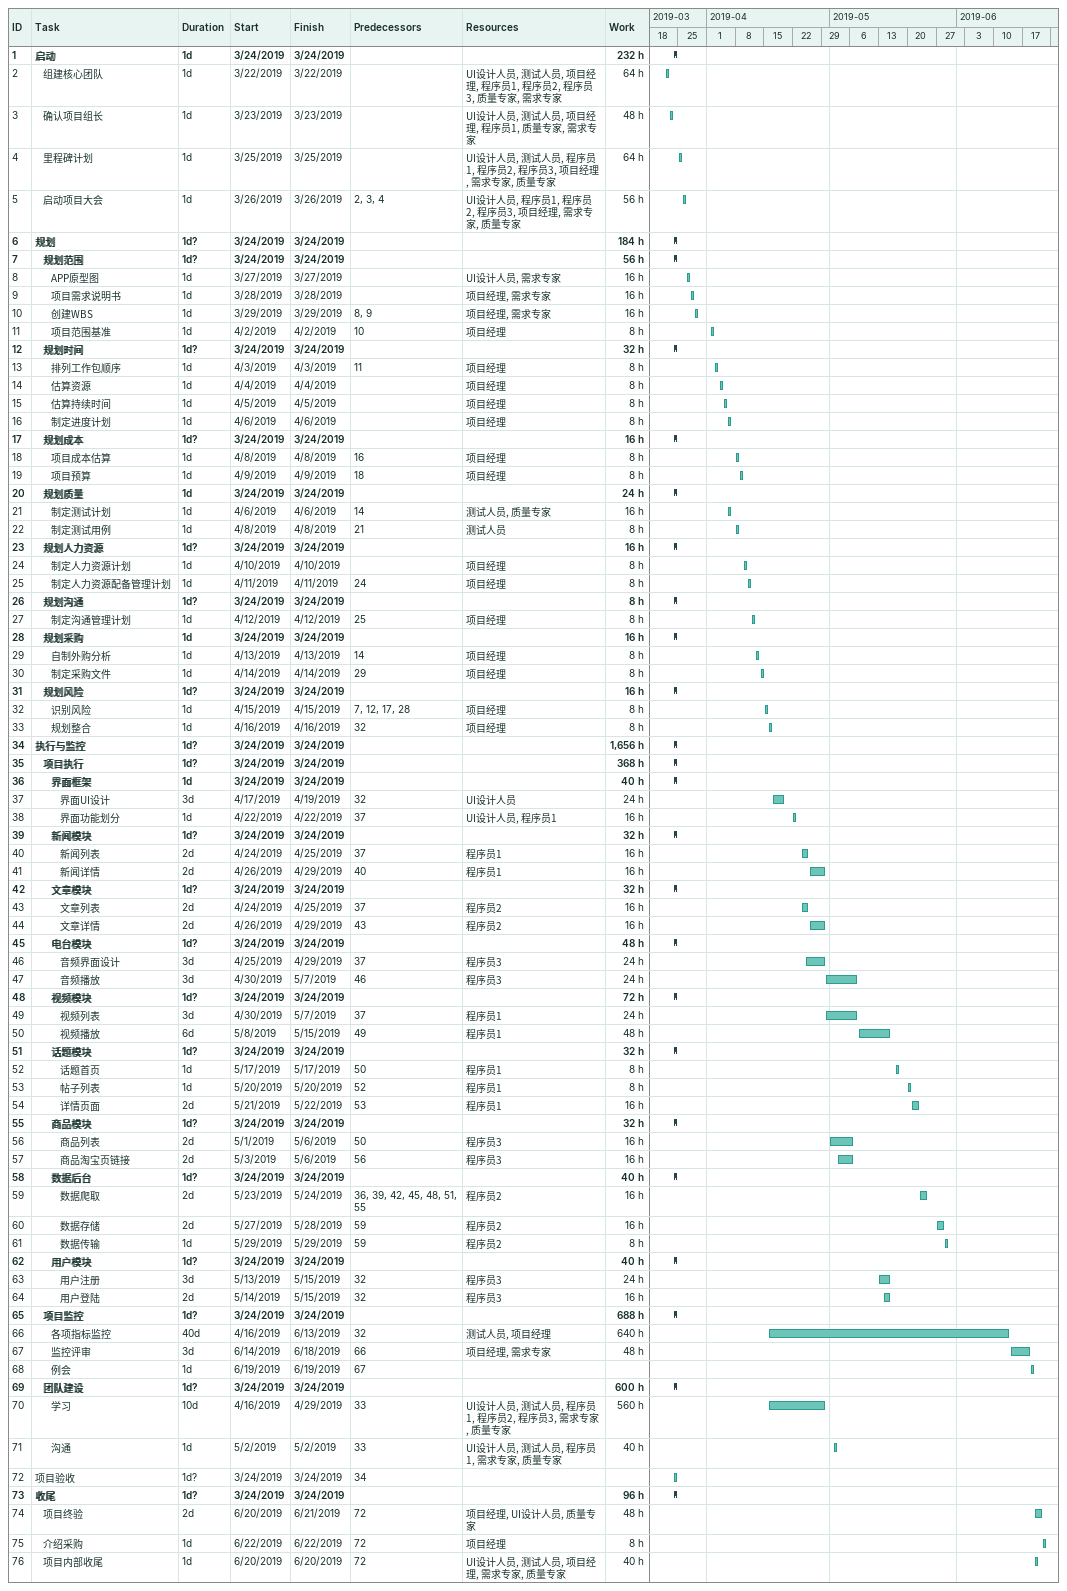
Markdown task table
| ID | Level | Task | Duration | Start | Finish | Predecessors | Resources | Work (h) |
|---|---|---|---|---|---|---|---|---|
| 1 | 1 | **启动** | 1d | 2019-03-24 | 2019-03-24 |  |  | 232 |
| 2 | 2 | 组建核心团队 | 1d | 2019-03-22 | 2019-03-22 |  | UI设计人员, 测试人员, 项目经理, 程序员1, 程序员2, 程序员3, 质量专家, 需求专家 | 64 |
| 3 | 2 | 确认项目组长 | 1d | 2019-03-23 | 2019-03-23 |  | UI设计人员, 测试人员, 项目经理, 程序员1, 质量专家, 需求专家 | 48 |
| 4 | 2 | 里程碑计划 | 1d | 2019-03-25 | 2019-03-25 |  | UI设计人员, 测试人员, 程序员1, 程序员2, 程序员3, 项目经理, 需求专家, 质量专家 | 64 |
| 5 | 2 | 启动项目大会 | 1d | 2019-03-26 | 2019-03-26 | 2, 3, 4 | UI设计人员, 程序员1, 程序员2, 程序员3, 项目经理, 需求专家, 质量专家 | 56 |
| 6 | 1 | **规划** | 1d? | 2019-03-24 | 2019-03-24 |  |  | 184 |
| 7 | 2 | **规划范围** | 1d? | 2019-03-24 | 2019-03-24 |  |  | 56 |
| 8 | 3 | APP原型图 | 1d | 2019-03-27 | 2019-03-27 |  | UI设计人员, 需求专家 | 16 |
| 9 | 3 | 项目需求说明书 | 1d | 2019-03-28 | 2019-03-28 |  | 项目经理, 需求专家 | 16 |
| 10 | 3 | 创建WBS | 1d | 2019-03-29 | 2019-03-29 | 8, 9 | 项目经理, 需求专家 | 16 |
| 11 | 3 | 项目范围基准 | 1d | 2019-04-02 | 2019-04-02 | 10 | 项目经理 | 8 |
| 12 | 2 | **规划时间** | 1d? | 2019-03-24 | 2019-03-24 |  |  | 32 |
| 13 | 3 | 排列工作包顺序 | 1d | 2019-04-03 | 2019-04-03 | 11 | 项目经理 | 8 |
| 14 | 3 | 估算资源 | 1d | 2019-04-04 | 2019-04-04 |  | 项目经理 | 8 |
| 15 | 3 | 估算持续时间 | 1d | 2019-04-05 | 2019-04-05 |  | 项目经理 | 8 |
| 16 | 3 | 制定进度计划 | 1d | 2019-04-06 | 2019-04-06 |  | 项目经理 | 8 |
| 17 | 2 | **规划成本** | 1d? | 2019-03-24 | 2019-03-24 |  |  | 16 |
| 18 | 3 | 项目成本估算 | 1d | 2019-04-08 | 2019-04-08 | 16 | 项目经理 | 8 |
| 19 | 3 | 项目预算 | 1d | 2019-04-09 | 2019-04-09 | 18 | 项目经理 | 8 |
| 20 | 2 | **规划质量** | 1d | 2019-03-24 | 2019-03-24 |  |  | 24 |
| 21 | 3 | 制定测试计划 | 1d | 2019-04-06 | 2019-04-06 | 14 | 测试人员, 质量专家 | 16 |
| 22 | 3 | 制定测试用例 | 1d | 2019-04-08 | 2019-04-08 | 21 | 测试人员 | 8 |
| 23 | 2 | **规划人力资源** | 1d? | 2019-03-24 | 2019-03-24 |  |  | 16 |
| 24 | 3 | 制定人力资源计划 | 1d | 2019-04-10 | 2019-04-10 |  | 项目经理 | 8 |
| 25 | 3 | 制定人力资源配备管理计划 | 1d | 2019-04-11 | 2019-04-11 | 24 | 项目经理 | 8 |
| 26 | 2 | **规划沟通** | 1d? | 2019-03-24 | 2019-03-24 |  |  | 8 |
| 27 | 3 | 制定沟通管理计划 | 1d | 2019-04-12 | 2019-04-12 | 25 | 项目经理 | 8 |
| 28 | 2 | **规划采购** | 1d | 2019-03-24 | 2019-03-24 |  |  | 16 |
| 29 | 3 | 自制外购分析 | 1d | 2019-04-13 | 2019-04-13 | 14 | 项目经理 | 8 |
| 30 | 3 | 制定采购文件 | 1d | 2019-04-14 | 2019-04-14 | 29 | 项目经理 | 8 |
| 31 | 2 | **规划风险** | 1d? | 2019-03-24 | 2019-03-24 |  |  | 16 |
| 32 | 3 | 识别风险 | 1d | 2019-04-15 | 2019-04-15 | 7, 12, 17, 28 | 项目经理 | 8 |
| 33 | 3 | 规划整合 | 1d | 2019-04-16 | 2019-04-16 | 32 | 项目经理 | 8 |
| 34 | 1 | **执行与监控** | 1d? | 2019-03-24 | 2019-03-24 |  |  | 1656 |
| 35 | 2 | **项目执行** | 1d? | 2019-03-24 | 2019-03-24 |  |  | 368 |
| 36 | 3 | **界面框架** | 1d | 2019-03-24 | 2019-03-24 |  |  | 40 |
| 37 | 4 | 界面UI设计 | 3d | 2019-04-17 | 2019-04-19 | 32 | UI设计人员 | 24 |
| 38 | 4 | 界面功能划分 | 1d | 2019-04-22 | 2019-04-22 | 37 | UI设计人员, 程序员1 | 16 |
| 39 | 3 | **新闻模块** | 1d? | 2019-03-24 | 2019-03-24 |  |  | 32 |
| 40 | 4 | 新闻列表 | 2d | 2019-04-24 | 2019-04-25 | 37 | 程序员1 | 16 |
| 41 | 4 | 新闻详情 | 2d | 2019-04-26 | 2019-04-29 | 40 | 程序员1 | 16 |
| 42 | 3 | **文章模块** | 1d? | 2019-03-24 | 2019-03-24 |  |  | 32 |
| 43 | 4 | 文章列表 | 2d | 2019-04-24 | 2019-04-25 | 37 | 程序员2 | 16 |
| 44 | 4 | 文章详情 | 2d | 2019-04-26 | 2019-04-29 | 43 | 程序员2 | 16 |
| 45 | 3 | **电台模块** | 1d? | 2019-03-24 | 2019-03-24 |  |  | 48 |
| 46 | 4 | 音频界面设计 | 3d | 2019-04-25 | 2019-04-29 | 37 | 程序员3 | 24 |
| 47 | 4 | 音频播放 | 3d | 2019-04-30 | 2019-05-07 | 46 | 程序员3 | 24 |
| 48 | 3 | **视频模块** | 1d? | 2019-03-24 | 2019-03-24 |  |  | 72 |
| 49 | 4 | 视频列表 | 3d | 2019-04-30 | 2019-05-07 | 37 | 程序员1 | 24 |
| 50 | 4 | 视频播放 | 6d | 2019-05-08 | 2019-05-15 | 49 | 程序员1 | 48 |
| 51 | 3 | **话题模块** | 1d? | 2019-03-24 | 2019-03-24 |  |  | 32 |
| 52 | 4 | 话题首页 | 1d | 2019-05-17 | 2019-05-17 | 50 | 程序员1 | 8 |
| 53 | 4 | 帖子列表 | 1d | 2019-05-20 | 2019-05-20 | 52 | 程序员1 | 8 |
| 54 | 4 | 详情页面 | 2d | 2019-05-21 | 2019-05-22 | 53 | 程序员1 | 16 |
| 55 | 3 | **商品模块** | 1d? | 2019-03-24 | 2019-03-24 |  |  | 32 |
| 56 | 4 | 商品列表 | 2d | 2019-05-01 | 2019-05-06 | 50 | 程序员3 | 16 |
| 57 | 4 | 商品淘宝页链接 | 2d | 2019-05-03 | 2019-05-06 | 56 | 程序员3 | 16 |
| 58 | 3 | **数据后台** | 1d? | 2019-03-24 | 2019-03-24 |  |  | 40 |
| 59 | 4 | 数据爬取 | 2d | 2019-05-23 | 2019-05-24 | 36, 39, 42, 45, 48, 51, 55 | 程序员2 | 16 |
| 60 | 4 | 数据存储 | 2d | 2019-05-27 | 2019-05-28 | 59 | 程序员2 | 16 |
| 61 | 4 | 数据传输 | 1d | 2019-05-29 | 2019-05-29 | 59 | 程序员2 | 8 |
| 62 | 3 | **用户模块** | 1d? | 2019-03-24 | 2019-03-24 |  |  | 40 |
| 63 | 4 | 用户注册 | 3d | 2019-05-13 | 2019-05-15 | 32 | 程序员3 | 24 |
| 64 | 4 | 用户登陆 | 2d | 2019-05-14 | 2019-05-15 | 32 | 程序员3 | 16 |
| 65 | 2 | **项目监控** | 1d? | 2019-03-24 | 2019-03-24 |  |  | 688 |
| 66 | 3 | 各项指标监控 | 40d | 2019-04-16 | 2019-06-13 | 32 | 测试人员, 项目经理 | 640 |
| 67 | 3 | 监控评审 | 3d | 2019-06-14 | 2019-06-18 | 66 | 项目经理, 需求专家 | 48 |
| 68 | 3 | 例会 | 1d | 2019-06-19 | 2019-06-19 | 67 |  |  |
| 69 | 2 | **团队建设** | 1d? | 2019-03-24 | 2019-03-24 |  |  | 600 |
| 70 | 3 | 学习 | 10d | 2019-04-16 | 2019-04-29 | 33 | UI设计人员, 测试人员, 程序员1, 程序员2, 程序员3, 需求专家, 质量专家 | 560 |
| 71 | 3 | 沟通 | 1d | 2019-05-02 | 2019-05-02 | 33 | UI设计人员, 测试人员, 程序员1, 需求专家, 质量专家 | 40 |
| 72 | 1 | 项目验收 | 1d? | 2019-03-24 | 2019-03-24 | 34 |  |  |
| 73 | 1 | **收尾** | 1d? | 2019-03-24 | 2019-03-24 |  |  | 96 |
| 74 | 2 | 项目终验 | 2d | 2019-06-20 | 2019-06-21 | 72 | 项目经理, UI设计人员, 质量专家 | 48 |
| 75 | 2 | 介绍采购 | 1d | 2019-06-22 | 2019-06-22 | 72 | 项目经理 | 8 |
| 76 | 2 | 项目内部收尾 | 1d | 2019-06-20 | 2019-06-20 | 72 | UI设计人员, 测试人员, 项目经理, 需求专家, 质量专家 | 40 |
